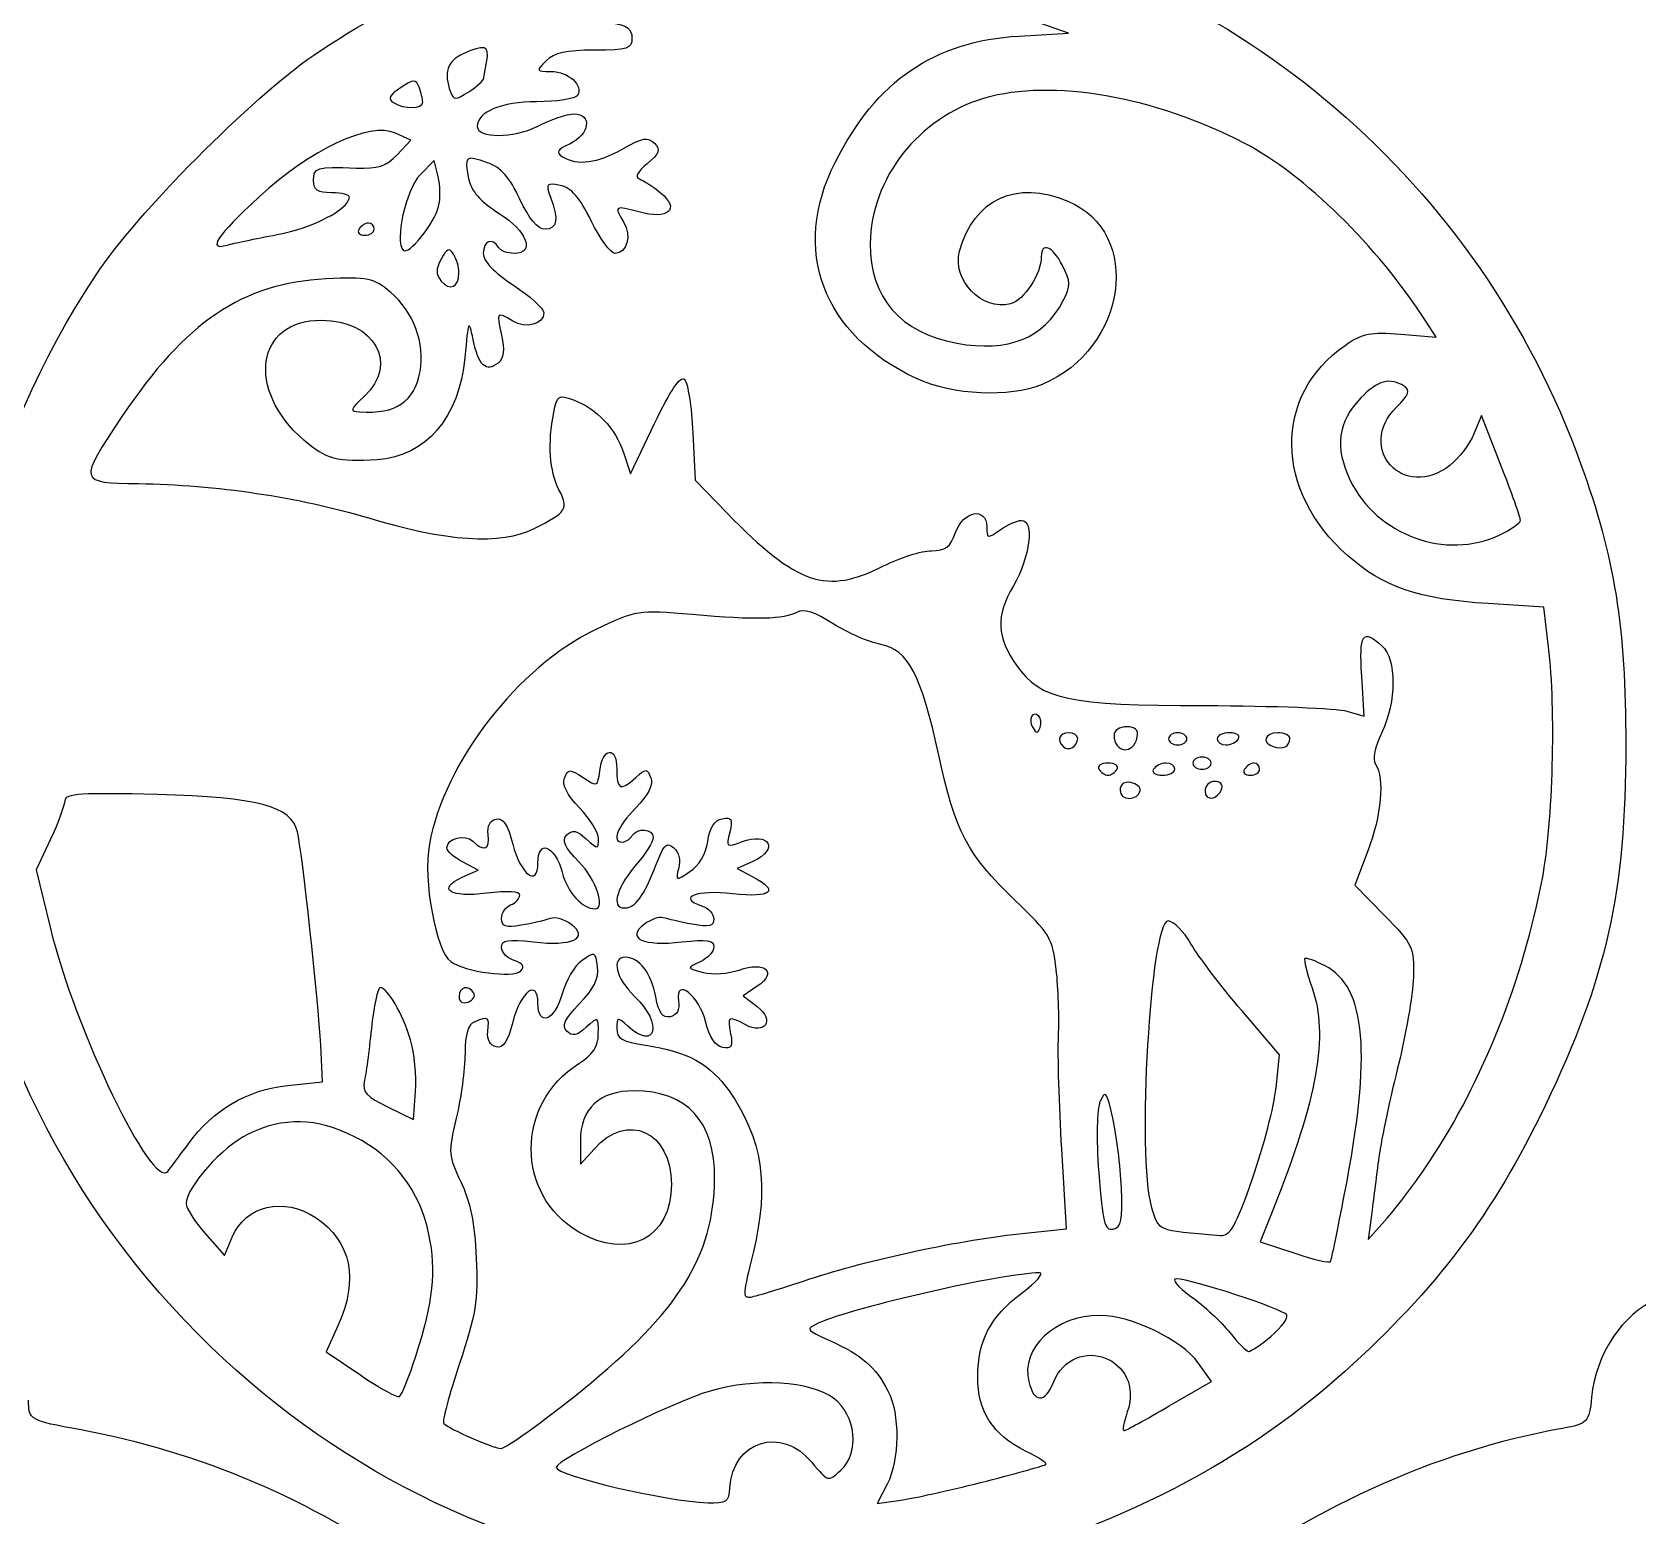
# Model space of a CAD drawing. Extents: x 0 to 701, y 0 to 378.
# Drawn here: x 426.5 to 511.3, y 201.6 to 280 of the extents above; entities that cross this region are included whole.
import ezdxf

# ---------------------------------------------------------------- set-up
doc = ezdxf.new("R2010")
doc.units = 0
doc.layers.add('Calque_1', color=7, linetype='CONTINUOUS')

msp = doc.modelspace()

# ---------------------------------------------------------------- linework, layer by layer
at = {"layer": 'Calque_1', "color": 7}
for p, q in [((481.2521, 279.973807), (479.488781, 280.587396)), ((478.642806, 279.82099), (481.2521, 279.973807)), ((450.337397, 277.591068), (450.337397, 277.59108)), ((447.107505, 276.325717), (447.107505, 276.325711)), ((446.476858, 274.320557), (445.663592, 274.691098)), ((445.757646, 273.555006), (446.476858, 274.320557)), ((447.709703, 273.252593), (446.958869, 272.477868)), ((447.92428, 272.397715), (447.709703, 273.252593)), ((447.950622, 270.821469), (447.950622, 270.821469)), ((439.412941, 269.33189), (439.412941, 269.33189)), ((444.542648, 269.619194), (444.542648, 269.619194)), ((449.026922, 267.313716), (449.026245, 267.313716)), ((498.823388, 264.06839), (500.68487, 263.905814)), ((500.68487, 263.905814), (500.134077, 264.758714)), ((503.074982, 259.778478), (502.676049, 258.800822)), ((504.106154, 257.144079), (503.074982, 259.778478)), ((458.091435, 256.693219), (459.359626, 259.34563)), ((461.391605, 258.855969), (461.511515, 256.357753)), ((457.719866, 257.819049), (458.091435, 256.693219)), ((461.511515, 256.357753), (463.206343, 254.615955)), ((504.046911, 253.465099), (504.046911, 253.465101)), ((506.378532, 249.649834), (503.433548, 249.836248)), ((506.628913, 247.531616), (506.378532, 249.649834)), ((496.881965, 243.880967), (496.746426, 246.009754)), ((479.682474, 243.883946), (479.682474, 243.883843)), ((495.960108, 244.157389), (496.881965, 243.880967)), ((484.882446, 242.794959), (484.882446, 242.794959)), ((481.733014, 242.707162), (481.733014, 242.707162)), ((487.503963, 242.688247), (487.503963, 242.688247)), ((490.229129, 242.688247), (490.229129, 242.688247)), ((492.954276, 242.707162), (492.954276, 242.707162)), ((483.816968, 241.085204), (483.816968, 241.085204)), ((486.862731, 241.085204), (486.862731, 241.085204)), ((488.786367, 241.40581), (488.786367, 241.40581)), ((491.351236, 241.085204), (491.351236, 241.085204)), ((485.036169, 239.958705), (485.036169, 239.958691)), ((489.354115, 240.063272), (489.354115, 240.063272)), ((427.433079, 237.385535), (426.680678, 235.769812)), ((450.033257, 235.756171), (449.211579, 236.186681)), ((464.560433, 236.208575), (463.738781, 235.834201)), ((497.070885, 236.768278), (496.37857, 234.959151)), ((426.680678, 235.769812), (427.415558, 232.736738)), ((449.193499, 235.373561), (450.033257, 235.756171)), ((463.738781, 235.834201), (464.560433, 235.40369)), ((496.37857, 234.959151), (497.952554, 233.360001)), ((449.811886, 229.256354), (449.811886, 229.256354)), ((464.793064, 229.615406), (464.043715, 229.107388)), ((464.043715, 229.107388), (464.793064, 228.541163)), ((492.400353, 225.993137), (490.406422, 228.329315)), ((446.460006, 226.795027), (446.460006, 226.795029)), ((441.817494, 224.573963), (441.717565, 226.497603)), ((492.221239, 224.25796), (492.400353, 225.993137)), ((439.973543, 224.375804), (441.817494, 224.573963)), ((446.626593, 222.574826), (446.730419, 224.055303)), ((445.247164, 223.24496), (446.626593, 222.574826)), ((434.727622, 221.30036), (434.727622, 221.30036)), ((455.443276, 221.454435), (455.443276, 220.210014)), ((455.443276, 220.210014), (456.16464, 221.017342)), ((481.145479, 216.799547), (480.891949, 221.007361)), ((500.364175, 220.406068), (500.364373, 220.406076)), ((490.975338, 219.462205), (490.975338, 219.462205)), ((484.04461, 218.971831), (484.04461, 218.971831)), ((495.842652, 218.64274), (495.842652, 218.64274)), ((492.042698, 217.78331), (491.378114, 216.122358)), ((497.260992, 217.520607), (497.096554, 216.238183)), ((497.096554, 216.238183), (498.090509, 217.360305)), ((435.617678, 216.548535), (436.631513, 215.393844)), ((478.954549, 216.576663), (481.145479, 216.799547)), ((436.631513, 215.393844), (437.034324, 216.351834)), ((491.378114, 216.122358), (493.208162, 215.507)), ((467.52794, 214.13499), (467.52794, 214.135012)), ((442.628501, 211.671459), (442.010856, 210.310799)), ((491.968699, 211.137705), (491.968699, 211.137705)), ((442.010856, 210.310799), (443.837826, 209.06164)), ((446.739986, 210.069991), (446.739986, 210.069991)), ((488.803005, 208.741919), (488.105244, 209.721853)), ((455.535999, 208.284811), (455.535944, 208.284811)), ((486.574658, 207.440496), (488.803005, 208.741919)), ((486.574658, 207.440496), (486.574658, 207.440496)), ((463.344691, 203.098528), (463.344691, 203.09853)), ((471.659792, 203.303669), (471.13079, 202.280669)), ((476.91456, 203.473377), (476.91456, 203.473377)), ((471.13079, 202.280669), (472.504475, 202.488648))]:
    msp.add_line(p, q, dxfattribs=at)
for points in [[(441.350407, 278.81786), (446.043217, 282.017004), (452.273425, 284.68522), (457.480692, 285.725998)], [(475.011285, 285.859824), (490.273022, 282.934185), (502.971153, 272.022229), (508.321837, 257.234845)], [(457.089629, 280.519824), (457.90125, 280.399222), (458.168433, 280.20072), (458.168433, 279.718308)], [(450.495673, 278.516029), (450.647411, 279.329992), (450.383385, 279.401531), (449.206528, 278.865326)], [(458.168433, 279.718308), (458.168433, 279.14606), (457.954704, 279.077096), (456.181184, 279.077096)], [(468.910114, 273.148563), (471.091549, 277.469962), (474.135849, 279.557042), (478.642806, 279.82099)], [(429.843371, 267.214648), (431.941397, 270.39266), (438.097814, 276.600525), (441.350407, 278.81786)], [(449.206528, 278.865326), (448.405291, 278.500259), (448.202464, 277.854729), (448.579908, 276.871119)], [(450.337397, 277.59108), (450.35047, 277.703051), (450.42173, 278.119279), (450.495673, 278.516029)], [(453.627768, 278.516033), (453.087251, 277.98038), (453.099254, 277.954972), (453.892592, 277.954972)], [(456.181184, 279.077096), (454.717936, 279.077096), (454.044611, 278.929144), (453.627768, 278.516033)], [(449.541728, 276.881755), (449.966236, 277.159909), (450.324289, 277.479097), (450.337397, 277.591068)], [(453.892592, 277.954972), (454.80355, 277.954972), (455.61879, 277.215883), (455.291642, 276.686589)], [(445.93657, 277.091989), (445.338163, 276.699897), (445.247829, 276.508896), (445.565486, 276.307435)], [(446.917524, 277.115175), (446.747421, 277.558455), (446.644775, 277.556029), (445.93657, 277.091989)], [(447.107505, 276.325711), (447.107505, 276.487623), (447.022016, 276.842882), (446.917524, 277.115175)], [(448.579908, 276.871119), (448.75065, 276.426202), (448.848091, 276.427283), (449.541728, 276.881755)], [(490.539664, 274.159811), (485.811038, 276.629822), (480.365796, 277.573218), (476.807812, 276.53888)], [(445.565486, 276.307435), (446.130962, 275.948819), (447.107505, 275.960393), (447.107505, 276.325717)], [(453.125211, 276.351938), (451.279313, 276.351938), (449.992963, 275.815326), (449.992963, 275.045297)], [(455.291642, 276.686589), (455.17789, 276.502532), (454.202992, 276.351938), (453.125211, 276.351938)], [(476.807812, 276.53888), (473.341387, 275.531163), (470.795155, 272.297022), (470.764299, 268.862565)], [(445.663592, 274.691098), (444.312146, 275.306861), (441.178254, 273.841281), (438.454997, 271.319974)], [(449.992963, 275.045297), (449.992963, 274.413583), (451.918604, 274.416286), (453.160274, 275.049734)], [(453.160274, 275.049734), (453.872868, 275.413276), (454.7502, 275.710717), (455.109897, 275.710717)], [(455.109897, 275.710717), (456.081872, 275.710717), (455.934136, 274.608783), (454.898936, 274.137118)], [(457.689446, 273.865901), (458.722671, 274.460537), (459.012911, 274.51241), (459.356011, 274.163751)], [(443.588293, 272.848376), (444.748401, 272.801249), (445.182323, 272.942586), (445.757646, 273.555006)], [(450.534249, 273.13266), (449.356673, 273.543168), (449.298092, 273.494262), (449.536984, 272.299854)], [(454.898936, 274.137118), (454.20622, 273.8215), (454.12643, 273.684542), (454.498179, 273.449354)], [(454.498179, 273.449354), (455.268095, 272.96227), (456.36906, 273.105976), (457.689446, 273.865901)], [(459.356011, 274.163751), (459.69711, 273.817114), (459.628039, 273.622568), (458.969949, 273.076616)], [(500.134077, 264.758714), (497.551739, 268.757302), (493.749012, 272.483396), (490.539664, 274.159811)], [(441.336582, 272.184047), (441.336582, 272.89099), (441.482137, 272.933932), (443.588293, 272.848376)], [(452.244085, 271.207573), (451.702385, 272.364079), (451.237505, 272.887504), (450.534249, 273.13266)], [(458.969949, 273.076616), (458.45344, 272.648117), (458.309421, 272.362211), (458.564908, 272.27257)], [(473.21599, 261.725295), (468.252205, 264.036681), (466.567122, 268.50711), (468.910114, 273.148563)], [(442.298402, 271.542833), (441.550311, 271.542833), (441.336582, 271.685328), (441.336582, 272.184047)], [(446.958869, 272.477868), (446.217473, 271.71287), (445.613528, 268.975797), (446.082613, 268.506704)], [(447.950622, 270.821469), (448.054139, 271.218222), (448.042288, 271.92753), (447.92428, 272.397715)], [(449.536984, 272.299854), (449.670636, 271.631534), (450.144727, 271.086941), (451.142249, 270.455874)], [(454.372015, 271.932185), (453.642493, 272.071638), (453.598684, 272.01785), (453.867019, 271.312077)], [(456.015059, 270.058123), (455.398699, 271.314832), (454.955184, 271.820701), (454.372015, 271.932185)], [(458.564908, 272.27257), (458.782969, 272.196066), (459.287913, 271.866544), (459.687032, 271.540301)], [(475.491425, 268.453764), (476.261317, 271.222124), (478.472708, 272.243896), (481.214744, 271.098203)], [(438.454997, 271.319974), (436.217856, 269.248706), (435.698318, 268.465842), (436.767938, 268.777795)], [(439.412941, 269.33189), (441.285363, 269.682713), (443.195511, 270.665586), (443.242475, 271.30238)], [(443.242475, 271.30238), (443.25224, 271.434629), (442.827403, 271.542833), (442.298402, 271.542833)], [(446.082613, 268.506704), (446.363439, 268.225872), (447.70814, 269.89217), (447.950622, 270.821469)], [(453.574448, 269.619192), (453.185306, 269.619192), (452.737741, 270.153571), (452.244085, 271.207573)], [(453.867019, 271.312077), (454.312534, 270.140316), (454.222456, 269.619192), (453.574448, 269.619192)], [(458.527486, 270.529486), (457.250266, 270.88214), (457.196765, 270.844762), (457.738128, 269.977917)], [(459.687032, 271.540301), (460.744827, 270.675621), (460.084147, 270.099669), (458.527486, 270.529486)], [(481.214744, 271.098203), (485.201894, 269.43227), (484.338447, 263.289779), (479.853725, 261.415945)], [(444.240972, 269.9398), (444.075025, 269.9398), (443.850112, 269.795526), (443.741132, 269.619194)], [(444.542648, 269.619194), (444.542648, 269.795526), (444.406891, 269.9398), (444.240972, 269.9398)], [(451.142249, 270.455874), (452.644432, 269.505522), (453.081943, 268.336764), (451.935531, 268.336764)], [(457.283456, 268.336764), (457.050157, 268.336764), (456.479375, 269.111376), (456.015059, 270.058123)], [(457.738128, 269.977917), (458.167433, 269.290477), (457.903225, 268.336764), (457.283456, 268.336764)], [(436.767938, 268.777795), (437.076517, 268.867794), (438.266787, 269.117138), (439.412941, 269.33189)], [(443.741132, 269.619194), (443.63215, 269.44286), (443.767909, 269.298588), (444.042809, 269.298588)], [(444.042809, 269.298588), (444.317736, 269.298588), (444.542648, 269.44286), (444.542648, 269.619194)], [(451.115086, 268.657372), (450.780525, 269.198719), (450.313569, 269.013375), (450.313569, 268.33923)], [(448.740081, 268.299929), (448.516197, 268.653462), (448.381927, 268.600259), (448.081532, 268.038978)], [(449.026245, 267.313716), (449.02367, 267.611893), (448.894768, 268.055691), (448.740081, 268.299929)], [(450.313569, 268.33923), (450.313569, 267.926535), (450.878838, 267.330847), (451.910832, 266.656043)], [(451.935531, 268.336764), (451.593276, 268.336764), (451.224068, 268.481036), (451.115086, 268.657372)], [(470.764299, 268.862565), (470.738651, 266.023094), (472.384132, 264.128106), (475.33756, 263.595427)], [(478.186932, 265.67394), (476.679699, 265.279798), (475.070328, 266.939534), (475.491425, 268.453764)], [(480.931504, 267.69556), (480.397784, 268.727673), (479.809378, 268.971493), (479.809378, 268.160549)], [(448.081532, 268.038978), (447.791882, 267.497769), (447.792318, 267.227803), (448.084107, 266.877073)], [(479.809378, 268.160549), (479.809378, 267.268513), (478.888691, 265.857462), (478.186932, 265.67394)], [(480.972564, 265.851314), (481.371497, 266.622795), (481.366347, 266.854663), (480.931504, 267.69556)], [(435.233234, 211.240741), (420.197626, 226.348561), (417.991288, 249.261597), (429.843371, 267.214648)], [(441.996339, 266.991242), (437.570993, 266.762238), (434.568295, 264.736714), (431.210516, 259.715544)], [(445.421445, 266.273478), (444.494533, 267.053421), (444.237739, 267.107234), (441.996339, 266.991242)], [(448.084107, 266.877073), (448.537883, 266.330297), (449.033746, 266.559945), (449.026922, 267.313716)], [(451.910832, 266.656043), (452.789344, 266.081604), (453.510711, 265.426737), (453.513866, 265.200786)], [(446.972694, 262.108053), (447.246825, 263.569313), (446.613231, 265.270663), (445.421445, 266.273478)], [(475.33756, 263.595427), (478.081236, 263.100576), (479.933567, 263.842135), (480.972564, 265.851314)], [(449.773769, 263.779366), (449.544523, 264.898215), (449.518055, 264.840709), (449.336872, 262.830407)], [(451.878487, 264.759492), (451.02701, 265.291245), (450.994948, 265.251978), (451.27326, 264.018039)], [(453.513866, 265.200786), (453.522344, 264.593317), (452.560278, 264.333703), (451.878487, 264.759492)], [(440.819072, 258.473104), (437.753124, 261.165048), (438.294154, 264.810091), (441.759681, 264.810091)], [(441.759681, 264.810091), (444.572991, 264.810091), (445.866344, 262.503027), (444.014932, 260.787198)], [(451.27326, 264.018039), (451.452365, 263.223934), (451.40081, 262.802978), (451.093235, 262.547707)], [(495.869194, 263.478557), (496.801648, 264.120643), (497.234787, 264.207124), (498.823388, 264.06839)], [(451.093235, 262.547707), (450.470383, 262.03079), (450.05203, 262.421311), (449.773769, 263.779366)], [(496.004416, 252.369562), (492.120263, 255.788536), (492.058603, 260.854543), (495.869194, 263.478557)], [(449.336872, 262.830407), (449.052661, 259.676716), (447.279578, 257.61279), (444.701388, 257.434573)], [(443.774477, 259.964072), (445.715556, 259.846177), (446.66817, 260.484774), (446.972694, 262.108053)], [(459.359626, 259.34563), (460.208543, 261.121161), (460.734234, 261.891614), (460.949735, 261.67612)], [(460.949735, 261.67612), (461.126787, 261.499057), (461.325638, 260.229991), (461.391605, 258.855969)], [(479.853725, 261.415945), (478.14205, 260.700754), (475.113058, 260.841918), (473.21599, 261.725295)], [(498.994481, 261.321933), (498.238191, 261.801288), (497.584361, 261.626601), (496.706951, 260.710774)], [(444.014932, 260.787198), (443.262506, 260.089892), (443.235319, 259.996817), (443.774477, 259.964072)], [(454.036326, 259.939379), (454.217789, 260.846785), (454.295326, 260.895896), (455.078299, 260.599314)], [(455.078299, 260.599314), (456.31712, 260.130043), (457.297818, 259.097838), (457.719866, 257.819049)], [(496.706951, 260.710774), (495.469211, 259.418886), (495.298415, 258.094523), (496.144174, 256.347396)], [(498.593726, 260.219293), (499.24302, 260.868614), (499.330408, 261.10901), (498.994481, 261.321933)], [(454.312712, 255.84943), (453.813107, 256.815557), (453.711693, 258.316264), (454.036326, 259.939379)], [(501.41975, 257.14875), (498.981329, 255.230695), (496.404696, 258.030267), (498.593726, 260.219293)], [(431.210516, 259.715544), (428.886142, 256.239674), (428.891991, 256.216008), (432.085182, 256.176244)], [(444.701388, 257.434573), (442.629448, 257.291348), (441.96151, 257.470027), (440.819072, 258.473104)], [(502.676049, 258.800822), (502.456647, 258.263114), (501.891315, 257.51968), (501.41975, 257.14875)], [(508.321837, 257.234845), (510.126414, 252.247653), (510.706046, 248.633131), (510.706006, 242.367631)], [(505.137327, 254.246115), (505.137327, 254.39108), (504.673308, 255.695167), (504.106154, 257.144079)], [(432.085182, 256.176244), (436.125186, 256.125934), (440.641122, 255.454801), (444.187725, 254.377627)], [(452.974502, 253.789231), (454.74874, 254.690109), (454.839767, 254.830231), (454.312712, 255.84943)], [(496.144174, 256.347396), (497.550848, 253.441626), (501.195891, 252.112201), (504.046911, 253.465099)], [(475.272849, 253.588859), (475.674709, 254.741603), (476.923923, 254.970425), (476.923923, 253.891286)], [(444.187725, 254.377627), (448.333655, 253.118429), (451.266566, 252.922028), (452.974502, 253.789231)], [(463.206343, 254.615955), (466.90127, 250.818643), (468.453034, 250.294879), (471.47361, 251.825521)], [(476.923923, 253.891286), (476.923923, 253.273918), (476.969344, 253.263701), (477.636464, 253.730984)], [(477.636464, 253.730984), (478.028373, 254.005479), (478.533341, 254.230073), (478.758578, 254.230073)], [(478.758578, 254.230073), (479.458279, 254.230073), (479.21923, 252.289599), (478.333334, 250.777928)], [(504.046911, 253.465101), (504.646648, 253.749692), (505.137327, 254.101149), (505.137327, 254.246115)], [(473.996448, 252.627039), (474.753875, 252.627039), (475.003002, 252.814756), (475.272849, 253.588859)], [(471.47361, 251.825521), (472.343555, 252.266353), (473.478837, 252.627039), (473.996448, 252.627039)], [(503.433548, 249.836248), (499.766321, 250.06838), (497.892974, 250.707181), (496.004416, 252.369562)], [(478.333334, 250.777928), (477.394496, 249.175934), (477.44392, 248.056489), (478.520209, 246.544995)], [(468.808239, 248.774594), (467.840649, 249.388213), (467.252426, 249.576944), (466.908093, 249.384238)], [(461.347952, 249.252791), (458.487756, 249.500402), (458.397115, 249.486373), (456.255692, 248.464361)], [(466.908093, 249.384238), (466.21217, 248.994791), (464.732252, 248.959806), (461.347952, 249.252791)], [(471.323538, 247.676874), (470.710898, 247.791804), (469.579028, 248.285781), (468.808239, 248.774594)], [(456.255692, 248.464361), (452.160418, 246.509871), (448.246734, 241.464088), (447.459939, 237.12433)], [(496.746426, 246.009754), (496.604727, 248.234851), (496.80145, 248.528165), (497.818302, 247.607942)], [(474.386768, 241.832899), (473.470142, 246.064929), (472.767168, 247.406049), (471.323538, 247.676874)], [(497.818302, 247.607942), (498.597093, 246.903149), (498.59131, 244.646755), (497.806418, 243.022533)], [(506.299067, 235.314285), (506.861685, 238.303394), (507.02121, 244.212863), (506.628913, 247.531616)], [(478.520209, 246.544995), (479.794225, 244.755801), (481.179349, 244.463754), (488.465791, 244.448012)], [(479.682474, 243.883843), (479.356589, 244.209743), (479.087692, 243.719086), (479.355064, 243.286432)], [(479.741182, 243.285243), (479.815439, 243.507997), (479.789016, 243.777412), (479.682474, 243.883946)], [(488.465791, 244.448012), (492.080648, 244.440188), (495.453068, 244.309422), (495.960108, 244.157389)], [(479.355064, 243.286432), (479.557056, 242.959597), (479.63258, 242.959347), (479.741182, 243.285243)], [(481.2521, 243.008845), (480.756331, 243.008845), (480.615146, 242.630541), (480.976228, 242.269477)], [(481.733014, 242.707162), (481.733014, 242.873087), (481.516622, 243.008845), (481.2521, 243.008845)], [(484.321393, 243.329451), (483.955796, 243.329451), (483.65665, 243.137087), (483.65665, 242.901978)], [(483.65665, 242.901978), (483.65665, 241.920042), (484.695171, 241.829371), (484.882446, 242.794959)], [(484.882446, 242.794959), (484.952345, 243.155347), (484.769566, 243.329451), (484.321393, 243.329451)], [(487.023049, 243.008853), (486.758566, 243.008853), (486.542155, 242.864582), (486.542155, 242.688247)], [(487.503963, 242.688247), (487.503963, 242.864582), (487.287571, 243.008853), (487.023049, 243.008853)], [(489.767131, 243.008853), (489.404069, 243.008853), (489.106983, 242.864582), (489.106983, 242.688247)], [(490.229129, 242.688247), (490.338088, 242.864582), (490.130213, 243.008853), (489.767131, 243.008853)], [(492.313064, 243.008845), (491.605776, 243.008845), (491.439932, 242.504259), (492.072607, 242.277309)], [(492.954276, 242.707162), (492.954276, 242.873087), (492.665728, 243.008845), (492.313064, 243.008845)], [(497.806418, 243.022533), (497.437651, 242.259324), (497.312847, 241.619942), (497.48087, 241.354835)], [(456.464549, 240.986482), (456.611977, 242.230144), (457.366915, 242.33508), (457.366915, 241.111904)], [(480.976228, 242.269477), (481.232352, 242.013335), (481.733014, 242.302881), (481.733014, 242.707162)], [(486.542155, 242.688247), (486.542155, 242.511913), (486.758566, 242.367638), (487.023049, 242.367638)], [(487.023049, 242.367638), (487.287571, 242.367638), (487.503963, 242.511913), (487.503963, 242.688247)], [(489.106983, 242.688247), (489.106983, 242.511913), (489.314878, 242.367638), (489.568982, 242.367638)], [(489.568982, 242.367638), (489.823086, 242.367638), (490.120131, 242.511913), (490.229129, 242.688247)], [(492.072607, 242.277309), (492.557562, 242.103352), (492.954276, 242.296779), (492.954276, 242.707162)], [(510.706006, 242.367631), (510.705927, 234.582989), (509.696285, 230.0717), (506.436666, 223.291537)], [(454.60262, 240.617872), (454.79206, 241.111534), (454.871032, 241.113726), (455.586138, 240.645188)], [(457.366915, 241.111904), (457.366915, 239.988702), (457.553715, 239.902894), (458.376953, 240.647919)], [(458.376953, 240.647919), (458.914268, 241.134167), (458.971872, 241.132626), (459.165981, 240.626785)], [(478.387863, 234.192161), (475.912318, 236.554491), (475.260384, 237.799434), (474.386768, 241.832899)], [(483.336054, 241.40581), (482.962593, 241.40581), (482.746162, 241.26154), (482.85514, 241.085204)], [(482.85514, 241.085204), (482.964118, 240.90887), (483.180549, 240.764598), (483.336054, 240.764598)], [(483.816968, 241.085204), (483.925946, 241.26154), (483.709555, 241.40581), (483.336054, 241.40581)], [(483.336054, 240.764598), (483.491579, 240.764598), (483.70799, 240.90887), (483.816968, 241.085204)], [(485.740625, 241.085204), (485.631627, 240.90887), (485.839541, 240.764598), (486.202603, 240.764598)], [(486.400772, 241.40581), (486.146668, 241.40581), (485.849603, 241.26154), (485.740625, 241.085204)], [(486.202603, 240.764598), (486.565685, 240.764598), (486.862731, 240.90887), (486.862731, 241.085204)], [(486.862731, 241.085204), (486.862731, 241.26154), (486.654876, 241.40581), (486.400772, 241.40581)], [(488.305473, 241.726418), (488.04097, 241.726418), (487.824559, 241.582146), (487.824559, 241.40581)], [(487.824559, 241.40581), (487.824559, 241.229478), (488.04097, 241.085204), (488.305473, 241.085204)], [(488.786367, 241.40581), (488.786367, 241.582146), (488.569996, 241.726418), (488.305473, 241.726418)], [(488.305473, 241.085204), (488.569996, 241.085204), (488.786367, 241.229478), (488.786367, 241.40581)], [(490.549726, 241.085204), (490.440747, 240.90887), (490.576505, 240.764598), (490.851386, 240.764598)], [(491.049555, 241.40581), (490.883632, 241.40581), (490.658704, 241.26154), (490.549726, 241.085204)], [(490.851386, 240.764598), (491.126307, 240.764598), (491.351236, 240.90887), (491.351236, 241.085204)], [(491.351236, 241.085204), (491.351236, 241.26154), (491.215498, 241.40581), (491.049555, 241.40581)], [(497.48087, 241.354835), (497.959823, 240.59921), (497.783917, 238.631534), (497.070885, 236.768278)], [(455.40088, 239.044994), (454.738274, 239.728627), (454.466708, 240.263701), (454.60262, 240.617872)], [(455.586138, 240.645188), (456.338537, 240.152195), (456.366958, 240.163238), (456.464549, 240.986482)], [(459.165981, 240.626785), (459.306124, 240.261572), (459.043251, 239.738433), (458.371158, 239.045002)], [(484.538339, 240.382957), (484.187399, 240.450542), (483.977266, 240.293296), (483.977266, 239.963082)], [(485.036169, 239.958691), (485.07095, 240.13261), (484.846893, 240.32353), (484.538339, 240.382957)], [(488.973405, 240.44399), (488.694205, 240.44399), (488.465791, 240.215562), (488.465791, 239.936366)], [(489.354115, 240.063272), (489.423935, 240.272671), (489.252585, 240.44399), (488.973405, 240.44399)], [(428.188579, 239.436277), (428.186004, 239.19702), (427.846865, 238.274188), (427.433079, 237.385535)], [(433.080961, 239.74567), (429.117288, 239.847512), (428.191121, 239.788941), (428.188579, 239.436277)], [(440.487642, 237.77624), (440.152697, 239.144857), (438.407878, 239.608802), (433.080961, 239.74567)], [(483.977266, 239.963082), (483.977266, 239.405293), (484.924754, 239.401367), (485.036169, 239.958705)], [(488.465791, 239.936366), (488.465791, 239.370199), (489.155946, 239.468796), (489.354115, 240.063272)], [(456.405095, 237.4134), (456.405095, 237.740916), (455.953194, 238.475138), (455.40088, 239.044994)], [(458.371158, 239.045002), (457.382715, 238.025192), (457.076625, 237.237906), (457.668593, 237.237906)], [(462.940111, 238.468277), (463.444439, 238.564777), (463.509689, 238.447553), (463.336304, 237.756758)], [(441.717565, 226.497603), (441.596915, 228.819909), (440.726815, 236.799002), (440.487642, 237.77624)], [(448.389929, 236.93762), (448.389929, 237.440751), (449.355724, 237.682799), (449.758021, 237.280497)], [(450.574184, 237.630784), (450.510009, 238.087131), (450.660953, 238.381536), (450.992999, 238.447727)], [(450.992999, 238.447727), (451.370905, 238.523061), (451.609514, 238.164356), (451.870204, 237.12906)], [(454.730991, 237.615702), (455.01928, 237.904001), (455.259555, 237.85465), (455.756316, 237.405081)], [(458.168433, 237.558512), (458.451027, 238.015772), (459.29071, 237.955759), (459.289813, 237.478363)], [(462.176016, 237.271479), (462.283841, 237.99876), (462.533992, 238.390572), (462.940111, 238.468277)], [(463.336304, 237.756758), (463.140399, 236.9762), (463.175566, 236.947511), (463.961716, 237.246407)], [(463.961716, 237.246407), (465.434022, 237.806177), (465.982001, 236.856284), (464.560433, 236.208575)], [(447.459939, 237.12433), (447.117967, 235.238042), (447.799268, 231.503517), (448.591962, 230.919095)], [(449.211579, 236.186681), (448.759678, 236.423463), (448.389929, 236.761385), (448.389929, 236.93762)], [(449.758021, 237.280497), (450.333164, 236.705371), (450.683166, 236.855591), (450.574184, 237.630784)], [(451.870204, 237.12906), (452.275503, 235.519517), (453.19903, 234.822293), (453.19903, 236.125861)], [(453.19903, 236.125861), (453.19903, 237.413451), (454.093881, 237.07428), (454.479993, 235.640346)], [(455.379771, 236.181313), (454.594721, 236.991295), (454.4427, 237.3274), (454.730991, 237.615702)], [(455.756316, 237.405081), (456.385502, 236.835675), (456.405095, 236.835926), (456.405095, 237.4134)], [(457.668593, 237.237906), (457.834538, 237.237906), (458.059451, 237.38218), (458.168433, 237.558512)], [(459.289813, 237.478363), (459.289813, 237.257944), (458.856915, 236.572648), (458.328735, 235.955479)], [(459.590927, 236.388863), (459.873881, 237.113868), (460.038801, 237.227586), (460.38757, 236.938135)], [(460.38757, 236.938135), (460.644311, 236.725055), (460.75047, 236.27892), (460.642568, 235.866326)], [(461.236714, 235.67487), (461.719601, 235.994305), (462.076654, 236.601235), (462.176016, 237.271479)], [(456.223708, 233.711251), (456.791543, 233.711251), (456.256744, 235.276511), (455.379771, 236.181313)], [(457.916949, 233.770145), (458.45162, 233.873116), (458.855891, 234.505523), (459.590927, 236.388863)], [(450.504675, 234.53049), (448.557952, 234.287264), (447.832766, 234.753565), (449.193499, 235.373561)], [(454.479993, 235.640346), (454.772029, 234.555843), (455.535456, 233.711251), (456.223708, 233.711251)], [(458.328735, 235.955479), (457.252498, 234.697901), (457.046079, 233.602431), (457.916949, 233.770145)], [(460.642568, 235.866326), (460.464285, 235.184585), (460.485342, 235.177797), (461.236714, 235.67487)], [(464.560433, 235.40369), (466.000006, 234.649425), (465.548285, 234.2702), (463.494247, 234.508596)], [(500.364373, 220.406076), (503.124262, 224.554804), (505.305132, 230.033132), (506.299067, 235.314285)], [(452.23721, 234.423707), (452.23721, 234.62779), (451.598535, 234.667159), (450.504675, 234.53049)], [(451.7563, 233.915917), (452.020812, 234.017418), (452.23721, 234.245923), (452.23721, 234.423707)], [(463.494247, 234.508596), (461.616852, 234.726488), (460.51017, 234.298503), (461.850741, 233.873015)], [(451.27539, 233.198457), (451.27539, 233.491561), (451.491811, 233.814419), (451.7563, 233.915917)], [(461.850741, 233.873015), (462.205974, 233.760271), (462.496624, 233.44528), (462.496624, 233.173037)], [(480.601935, 230.505184), (480.416403, 232.155415), (480.274367, 232.391918), (478.387863, 234.192161)], [(427.415558, 232.736738), (428.735843, 227.287643), (432.815499, 218.82781), (433.636098, 219.837439)], [(452.317361, 232.840511), (451.489529, 232.701494), (451.27539, 232.775055), (451.27539, 233.198457)], [(453.840244, 233.194038), (453.575755, 233.095835), (452.890451, 232.936745), (452.317361, 232.840511)], [(452.958575, 231.960419), (455.014382, 231.723543), (455.935035, 232.150073), (454.960802, 232.88805)], [(454.960802, 232.88805), (454.609007, 233.154547), (454.104757, 233.292241), (453.840244, 233.194038)], [(458.81121, 232.888032), (457.837002, 232.150055), (458.757632, 231.723523), (460.813437, 231.960401)], [(459.828842, 233.240096), (459.62096, 233.312958), (459.163006, 233.154529), (458.81121, 232.888032)], [(461.351724, 232.892835), (460.722053, 233.010962), (460.036749, 233.167234), (459.828842, 233.240096)], [(462.496624, 233.173037), (462.496624, 232.779103), (462.262885, 232.721903), (461.351724, 232.892835)], [(486.512127, 233.067571), (485.580168, 233.072047), (484.846675, 220.576547), (485.626219, 217.974762)], [(487.71776, 231.865295), (487.335663, 232.525188), (486.793129, 233.066212), (486.512127, 233.067571)], [(497.952554, 233.360001), (499.454083, 231.834466), (499.524398, 231.683994), (499.480149, 230.091047)], [(451.27539, 231.671983), (451.27539, 232.064786), (451.587942, 232.118346), (452.958575, 231.960419)], [(460.813437, 231.960401), (462.144339, 232.113749), (462.496624, 232.059117), (462.496624, 231.699352)], [(490.406422, 228.329315), (489.309748, 229.61421), (488.099857, 231.205399), (487.71776, 231.865295)], [(448.591962, 230.919095), (449.338463, 230.368755), (451.893699, 230.033423), (452.293583, 230.43332)], [(451.948869, 230.97585), (451.578453, 231.09342), (451.27539, 231.406678), (451.27539, 231.671983)], [(452.293583, 230.43332), (452.518214, 230.657952), (452.409028, 230.829807), (451.948869, 230.97585)], [(455.532665, 230.983834), (455.140986, 230.707669), (454.666539, 229.909896), (454.478331, 229.211022)], [(456.350059, 230.635936), (456.249592, 231.447653), (456.212735, 231.463332), (455.532665, 230.983834)], [(457.824922, 231.146378), (457.048028, 231.146378), (457.317645, 230.031131), (458.328735, 229.062434)], [(459.430494, 229.058179), (459.195452, 230.311133), (458.553238, 231.146378), (457.824922, 231.146378)], [(461.775257, 230.911091), (461.055201, 230.578417), (461.055482, 230.577404), (461.929892, 230.347851)], [(462.496624, 231.699352), (462.496624, 231.449109), (462.172015, 231.094395), (461.775257, 230.911091)], [(463.833296, 230.476042), (465.220626, 230.95966), (465.890205, 230.359222), (464.793064, 229.615406)], [(493.740198, 231.077367), (493.676241, 231.013398), (493.848879, 230.317463), (494.12388, 229.530848)], [(494.818987, 230.695955), (494.289644, 230.969704), (493.804175, 231.141341), (493.740198, 231.077367)], [(455.404885, 228.702194), (456.163465, 229.484856), (456.426027, 230.022046), (456.350059, 230.635936)], [(462.073962, 227.708631), (461.744197, 229.103009), (460.448255, 230.130305), (460.628871, 228.854153)], [(461.929892, 230.347851), (462.411699, 230.221372), (463.268232, 230.279057), (463.833296, 230.476042)], [(480.719311, 226.978513), (480.763818, 227.948347), (480.710794, 229.53535), (480.601935, 230.505184)], [(495.842652, 218.64274), (497.28692, 226.032343), (496.986031, 229.575346), (494.818987, 230.695955)], [(499.480149, 230.091047), (499.454499, 229.172648), (499.072263, 226.978505), (498.630389, 225.215167)], [(444.863744, 229.543364), (444.728216, 229.543364), (444.517462, 228.569523), (444.395401, 227.37927)], [(446.460006, 226.795029), (446.051605, 228.169364), (445.253549, 229.543364), (444.863744, 229.543364)], [(449.811886, 229.256354), (449.532136, 229.709028), (449.031143, 229.591059), (449.031143, 229.072516)], [(449.510205, 228.785504), (449.773694, 228.886617), (449.909451, 229.098499), (449.811886, 229.256354)], [(453.199083, 228.73179), (453.199083, 230.035358), (452.275532, 229.338134), (451.870259, 227.728591)], [(454.478331, 229.211022), (454.093653, 227.782438), (453.199083, 227.447307), (453.199083, 228.73179)], [(494.12388, 229.530848), (495.005093, 227.01001), (494.42558, 223.738713), (492.042698, 217.78331)], [(449.031143, 229.072516), (449.031143, 228.786511), (449.219199, 228.673838), (449.510205, 228.785504)], [(454.731046, 227.241948), (454.44273, 227.530249), (454.600623, 227.872413), (455.404885, 228.702194)], [(458.328735, 229.062434), (459.813223, 227.640212), (459.453319, 226.151513), (457.953216, 227.509093)], [(460.19051, 228.00838), (459.788856, 227.92843), (459.591234, 228.2014), (459.430494, 229.058179)], [(460.628871, 228.854153), (460.698481, 228.36233), (460.552362, 228.080409), (460.19051, 228.00838)], [(464.793064, 228.541163), (465.749625, 227.818328), (465.215803, 227.02236), (464.155159, 227.590005)], [(449.858927, 227.745726), (449.498386, 227.60737), (449.350343, 227.120872), (449.346778, 226.062542)], [(450.550283, 227.23211), (450.633872, 228.007166), (450.601967, 228.030861), (449.858927, 227.745726)], [(451.870259, 227.728591), (451.608516, 226.689167), (451.372448, 226.335697), (450.993029, 226.415163)], [(456.392787, 227.108356), (456.404869, 228.023174), (456.392787, 228.029289), (455.756346, 227.45257)], [(457.953216, 227.509093), (457.403413, 228.006663), (457.366915, 227.998954), (457.366915, 227.385189)], [(462.952371, 226.387726), (462.569825, 226.461396), (462.258066, 226.930204), (462.073962, 227.708631)], [(464.155159, 227.590005), (463.247533, 228.075748), (463.205855, 228.049575), (463.386061, 227.106914)], [(444.395401, 227.37927), (444.273313, 226.18902), (444.10465, 224.922655), (444.020573, 224.565135)], [(446.730419, 224.055303), (446.787511, 224.869567), (446.665834, 226.102446), (446.460006, 226.795027)], [(450.993029, 226.415163), (450.672653, 226.482261), (450.503168, 226.795011), (450.550283, 227.23211)], [(455.756346, 227.45257), (455.259582, 227.003001), (455.019335, 226.953648), (454.731046, 227.241948)], [(455.362795, 225.535783), (456.117374, 226.011232), (456.383632, 226.417767), (456.392787, 227.108356)], [(457.366915, 227.385189), (457.366915, 226.849619), (457.643637, 226.689909), (458.889796, 226.506267)], [(463.386061, 227.106914), (463.516023, 226.427138), (463.436076, 226.294575), (462.952371, 226.387726)], [(480.891949, 221.007361), (480.752528, 223.321661), (480.674845, 226.008675), (480.719311, 226.978513)], [(449.346778, 226.062542), (449.343945, 225.243826), (449.135433, 223.708325), (448.88323, 222.650324)], [(458.889796, 226.506267), (461.079104, 226.183631), (462.32152, 225.502283), (463.302935, 224.086106)], [(455.368202, 216.62444), (452.006244, 218.587924), (452.003295, 223.419036), (455.362795, 225.535783)], [(498.630389, 225.215167), (498.188534, 223.451831), (497.736657, 221.287735), (497.626233, 220.406068)], [(434.727622, 221.30036), (436.051548, 223.107741), (437.819733, 224.144353), (439.973543, 224.375804)], [(444.020573, 224.565135), (443.900052, 224.052575), (444.159462, 223.773376), (445.247164, 223.24496)], [(483.593862, 222.645236), (483.278119, 224.055487), (483.199624, 224.161498), (482.925772, 223.54776)], [(490.975338, 219.462205), (491.562081, 221.145523), (492.122738, 223.303615), (492.221239, 224.25796)], [(458.285158, 224.093053), (456.453339, 224.093053), (455.443276, 223.155251), (455.443276, 221.454435)], [(462.541893, 219.445682), (462.577852, 222.455493), (461.077925, 224.093053), (458.285158, 224.093053)], [(463.302935, 224.086106), (465.073735, 221.530833), (465.438124, 219.121905), (464.586978, 215.596955)], [(482.925772, 223.54776), (482.740973, 223.133603), (482.708965, 221.604913), (482.846683, 219.768221)], [(506.436666, 223.291537), (503.689969, 217.578278), (500.713987, 213.633479), (495.849268, 209.257553)], [(443.507398, 221.665053), (441.483009, 222.673849), (439.763688, 222.717009), (437.882315, 221.806257)], [(448.88323, 222.650324), (448.447823, 220.823784), (448.460056, 220.653856), (449.12543, 219.283954)], [(456.16464, 221.017342), (457.941185, 223.005581), (460.252375, 221.953245), (460.252375, 219.1561)], [(484.04461, 218.971831), (483.993469, 220.113334), (483.790645, 221.766366), (483.593862, 222.645236)], [(437.882315, 221.806257), (436.519584, 221.146573), (434.603842, 218.995395), (434.603842, 218.124882)], [(447.440447, 216.499384), (446.961561, 218.806179), (445.565872, 220.63927), (443.507398, 221.665053)], [(433.636098, 219.837439), (433.746975, 219.973857), (434.238171, 220.632171), (434.727622, 221.30036)], [(497.626233, 220.406068), (497.51577, 219.524399), (497.351431, 218.225945), (497.260992, 217.520607)], [(498.090509, 217.360305), (498.637222, 217.977472), (499.660353, 219.348065), (500.364175, 220.406068)], [(449.12543, 219.283954), (449.619574, 218.266563), (449.859749, 217.078592), (449.940104, 215.254423)], [(460.252375, 219.1561), (460.252375, 216.308142), (457.951675, 215.115601), (455.368202, 216.62444)], [(455.535944, 208.284811), (460.659162, 212.429072), (462.492981, 215.350441), (462.541893, 219.445682)], [(482.846683, 219.768221), (483.043584, 217.142119), (483.156583, 216.699873), (483.607747, 216.790238)], [(489.267281, 216.456072), (489.802506, 216.410623), (490.084895, 216.907648), (490.975338, 219.462205)], [(437.034324, 216.351834), (437.751944, 218.058568), (439.744142, 218.51868), (441.475264, 217.377516)], [(483.607747, 216.790238), (484.046928, 216.878209), (484.121659, 217.251464), (484.04461, 218.971831)], [(495.111457, 215.084005), (495.151764, 215.189806), (495.480818, 216.791236), (495.842652, 218.64274)], [(434.603842, 218.124882), (434.603842, 217.892975), (435.060079, 217.183619), (435.617678, 216.548535)], [(441.475264, 217.377516), (443.327166, 216.156743), (443.739157, 214.118234), (442.628501, 211.671459)], [(485.626219, 217.974762), (486.016199, 216.673139), (485.83859, 216.747207), (489.267281, 216.456072)], [(446.739986, 210.069991), (447.675235, 212.973626), (447.846336, 214.544239), (447.440447, 216.499384)], [(467.52794, 214.135012), (470.656884, 215.179556), (475.596432, 216.23504), (478.954549, 216.576663)], [(449.940104, 215.254423), (450.038288, 213.024695), (449.91574, 212.255127), (449.052871, 209.679355)], [(464.586978, 215.596955), (464.026069, 213.273958), (464.019787, 213.192405), (464.402026, 213.192405)], [(493.208162, 215.507), (494.214695, 215.168553), (495.071169, 214.978204), (495.111457, 215.084005)], [(464.402026, 213.192405), (464.568332, 213.192405), (465.974974, 213.61657), (467.52794, 214.13499)], [(479.715988, 214.474853), (477.878048, 214.474853), (469.876961, 212.658004), (468.05089, 211.825991)], [(478.792349, 213.418234), (479.555452, 213.999374), (479.971122, 214.474853), (479.715988, 214.474853)], [(486.958379, 214.154245), (486.665196, 214.154245), (486.990902, 213.759459), (487.719701, 213.231553)], [(492.782034, 212.249924), (492.584202, 212.570015), (487.739448, 214.154245), (486.958379, 214.154245)], [(476.450476, 208.967898), (476.460241, 210.925273), (477.089842, 212.121743), (478.792349, 213.418234)], [(487.719701, 213.231553), (488.420215, 212.72407), (489.343598, 211.866413), (489.771568, 211.325652)], [(512.362981, 213.092698), (510.539509, 212.311072), (509.108294, 210.164639), (508.903331, 207.90419)], [(482.919374, 212.227475), (480.565134, 212.233536), (478.696008, 210.499102), (479.147806, 208.727704)], [(488.105244, 209.721853), (487.248571, 210.924919), (484.561415, 212.223252), (482.919374, 212.227475)], [(491.968699, 211.137705), (492.511708, 211.594611), (492.877722, 212.095113), (492.782034, 212.249924)], [(468.05089, 211.825991), (467.329396, 211.497252), (467.348684, 211.467403), (468.662633, 210.879131)], [(480.428346, 208.650261), (481.567388, 211.400075), (485.334739, 209.937405), (484.354629, 207.12589)], [(460.776502, 198.465725), (451.010491, 199.817303), (442.233306, 204.207052), (435.233234, 211.240741)], [(468.662633, 210.879131), (470.304497, 210.144045), (471.062515, 209.488289), (471.703728, 208.248317)], [(489.771568, 211.325652), (490.199538, 210.784887), (490.646859, 210.33446), (490.765582, 210.324705)], [(490.765582, 210.324705), (490.884305, 210.31494), (491.42573, 210.680799), (491.968699, 211.137705)], [(445.880245, 207.941085), (445.998768, 208.011811), (446.38565, 208.969825), (446.739986, 210.069991)], [(449.052871, 209.679355), (448.502223, 208.035808), (448.12811, 206.614669), (448.221524, 206.521269)], [(443.837826, 209.06164), (444.842635, 208.374604), (445.761724, 207.870356), (445.880245, 207.941085)], [(468.832912, 207.849596), (467.612068, 208.757541), (464.714989, 208.926842), (462.299643, 208.231392)], [(495.849268, 209.257553), (490.156457, 204.136706), (482.652594, 200.425735), (474.941315, 198.917667)], [(478.966691, 205.061968), (477.239886, 205.919992), (476.441472, 207.159387), (476.450476, 208.967898)], [(451.244461, 205.203214), (451.49192, 205.188953), (453.423124, 206.575657), (455.535999, 208.284811)], [(462.299643, 208.231392), (460.338685, 207.666762), (454.16085, 204.605561), (454.16085, 204.198498)], [(471.703728, 208.248317), (472.342761, 207.012582), (472.321165, 204.582611), (471.659792, 203.303669)], [(479.147806, 208.727704), (479.433619, 207.60701), (479.982491, 207.573817), (480.428346, 208.650261)], [(429.0475, 206.174753), (426.30532, 206.683259), (426.2745, 206.700827), (426.27452, 207.7566)], [(469.21718, 204.044096), (470.220395, 204.952006), (470.016719, 206.969202), (468.832912, 207.849596)], [(484.354629, 207.12589), (484.165433, 206.583146), (484.086145, 206.139079), (484.178466, 206.139079)], [(484.178466, 206.139079), (484.270786, 206.139079), (485.34908, 206.724719), (486.574658, 207.440496)], [(508.903331, 207.90419), (508.785499, 206.604702), (508.669411, 206.480069), (507.366724, 206.253865)], [(448.221524, 206.521269), (448.52941, 206.213393), (450.785505, 205.229686), (451.244461, 205.203214)], [(463.344691, 203.09853), (463.488886, 205.596575), (466.077952, 206.412428), (467.67896, 204.464335)], [(459.231889, 184.659397), (452.694666, 195.995756), (441.708078, 203.82695), (429.0475, 206.174753)], [(507.366724, 206.253865), (500.636621, 205.085228), (493.652037, 201.885073), (488.054895, 197.406076)], [(480.058768, 204.35795), (480.11805, 204.417242), (479.626638, 204.734053), (478.966691, 205.061968)], [(454.16085, 204.198498), (454.16085, 203.763257), (460.025334, 202.394044), (462.176016, 202.327154)], [(467.67896, 204.464335), (468.529412, 203.429513), (468.536057, 203.427694), (469.21718, 204.044096)], [(476.91456, 203.473377), (478.58456, 203.900598), (479.999465, 204.298654), (480.058768, 204.35795)], [(462.176016, 202.327154), (463.158816, 202.296597), (463.303908, 202.392364), (463.344691, 203.098528)], [(472.504475, 202.488648), (473.260003, 202.60303), (475.244533, 203.046164), (476.91456, 203.473377)]]:
    msp.add_open_spline(points, degree=3, dxfattribs=at)

doc.saveas('drawing.dxf')
